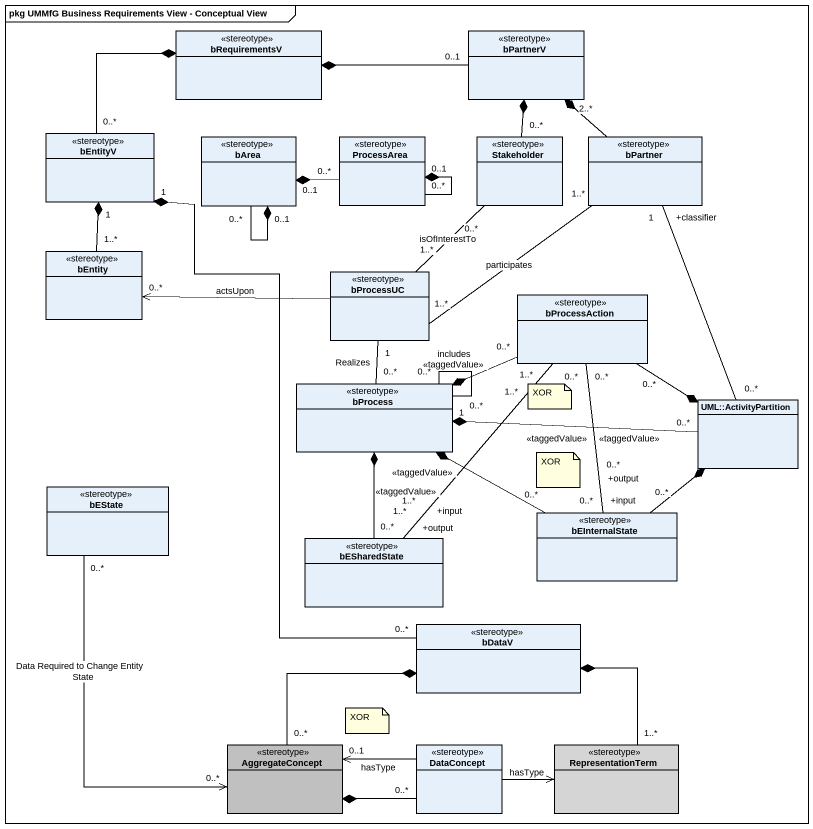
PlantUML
@startuml
mainframe pkg UMMfG Business Requirements View - Conceptual View
hide circle
hide empty members
class bRequirementsV <<stereotype>>
class bPartnerV <<stereotype>>
class bEntityV <<stereotype>>
class bArea <<stereotype>>
class ProcessArea <<stereotype>>
class Stakeholder <<stereotype>>
class bPartner <<stereotype>>
class bEntity <<stereotype>>
class bProcessUC <<stereotype>>
class bProcessAction <<stereotype>>
class bProcess <<stereotype>>
class "UML::ActivityPartition" as UML_ActivityPartition
class bEState <<stereotype>>
class bESharedState <<stereotype>>
class bEInternalState <<stereotype>>
class bDataV <<stereotype>>
class AggregateConcept <<stereotype>> #C0C0C0
class DataConcept <<stereotype>>
class RepresentationTerm <<stereotype>> #D5D5D5
bPartnerV "0..1" -left-* bRequirementsV
bEntityV "0..*" -up-* bRequirementsV
bArea "0..*" --* "0..1" bArea
ProcessArea "0..*" -left-* "0..1" bArea
ProcessArea "0..*" --* "0..1" ProcessArea
Stakeholder "0..*" -up-* bPartnerV
Stakeholder "0..*" -- "1..*" bProcessUC : isOfInterestTo
bPartner "2..*" -up-* bPartnerV
bPartner "1..*" -left- "1..*" bProcessUC : participates
bEntity "1..*" -up-* "1" bEntityV
bProcessUC -left-> "0..*" bEntity : actsUpon
bProcessAction "0..*" -left-* bProcess
bProcessAction "0..*" --* UML_ActivityPartition
bProcessAction "1..*" -- "+output\n1..*" bESharedState : <<taggedValue>>
bProcessAction "1..*" -- "+input\n1..*" bESharedState : <<taggedValue>>
bProcess "0..*" -up- "1" bProcessUC : Realizes
bProcess "0..*" -- "0..*" bProcess : includes\n<<taggedValue>>
UML_ActivityPartition "0..*" -up- "+classifier\n1" bPartner
UML_ActivityPartition "0..*" -left-* "1" bProcess
bEState "0..*" --> "0..*" AggregateConcept : Data Required to Change Entity State
bESharedState "0..*" -up-* bProcess
bEInternalState "+input\n0..*" -up- "0..*" bProcessAction : <<taggedValue>>
bEInternalState "+output\n0..*" -up- "0..*" bProcessAction : <<taggedValue>>
bEInternalState "0..*" -left-* bProcess
bEInternalState "0..*" -up-* UML_ActivityPartition
bDataV "0..*" -up-* "1" bEntityV
AggregateConcept "0..*" -right-* bDataV
DataConcept -left-> "0..1" AggregateConcept : hasType
DataConcept "0..*" -left-* AggregateConcept
DataConcept -right-> RepresentationTerm : hasType
RepresentationTerm "1..*" -up-* bDataV
note as N1
  XOR
end note
note as N2
  XOR
end note
note as N3
  XOR
end note
@enduml
